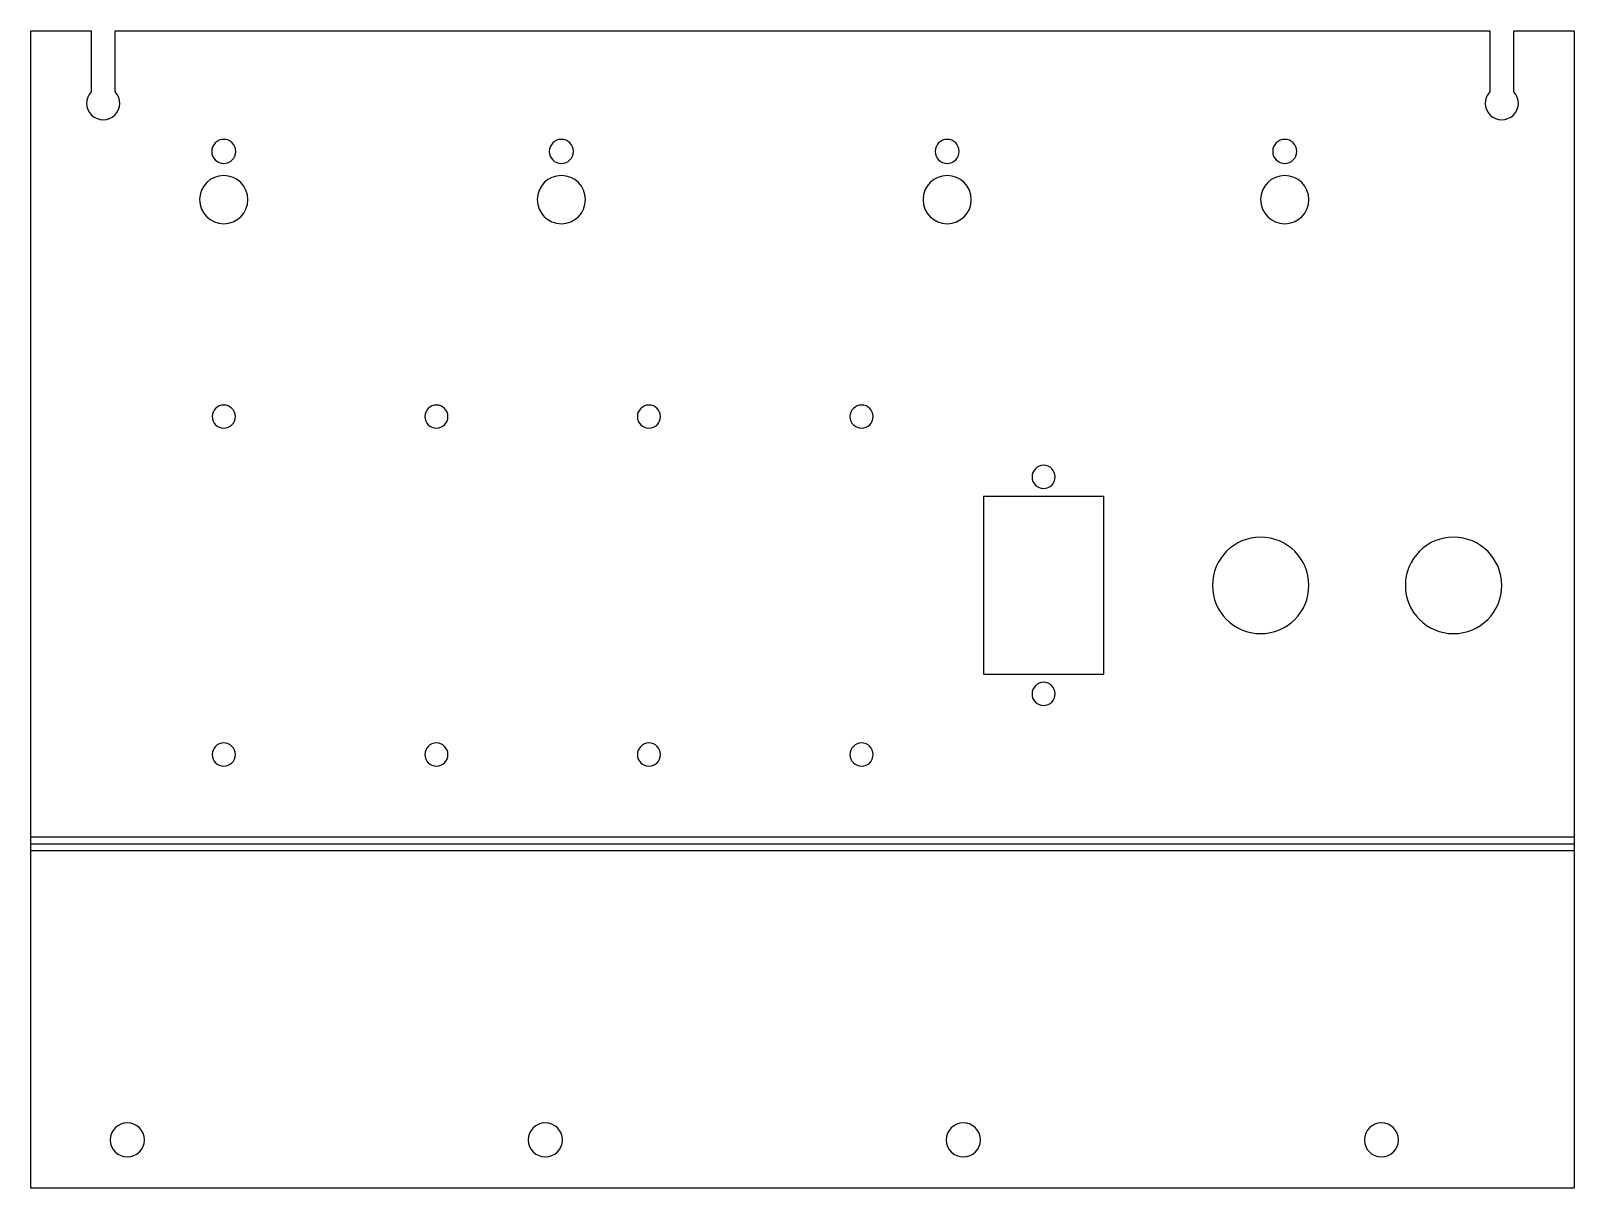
# Model space of a CAD drawing. Header units: inches. Extents: x 0 to 8, y 0 to 6.
import ezdxf

# ---------------------------------------------------------------- set-up
doc = ezdxf.new("R2010")
doc.units = ezdxf.units.IN

msp = doc.modelspace()

# ---------------------------------------------------------------- linework, layer by layer
at = {"layer": 'BEND'}
msp.add_line((0, 1.7853), (8, 1.7853), dxfattribs=at)
at = {"layer": 'BEND_EXTENT'}
for p, q in [((0, 1.8206), (8, 1.8206)), ((0, 1.75), (8, 1.75))]:
    msp.add_line(p, q, dxfattribs=at)
at = {"layer": 'INTERIOR_PROFILES'}
msp.add_lwpolyline([(5.5625, 2.6641), (5.5625, 3.5859), (4.9375, 3.5859), (4.9375, 2.6641)], close=True, dxfattribs=at)
at = {"layer": 'INTERIOR_PROFILES', "extrusion": (0, 0, -1)}
for centre, radius in [((-1, 5.375), 0.0625), ((-2.75, 5.375), 0.0625), ((-4.75, 5.375), 0.0625), ((-6.5, 5.375), 0.0625), ((-1, 5.125), 0.125), ((-2.75, 5.125), 0.125), ((-4.75, 5.125), 0.125), ((-6.5, 5.125), 0.125), ((-1, 4), 0.06), ((-2.102, 4), 0.06), ((-3.204, 4), 0.06), ((-4.306, 4), 0.06), ((-5.25, 3.6875), 0.06), ((-6.375, 3.125), 0.25), ((-7.375, 3.125), 0.25), ((-5.25, 2.5625), 0.06), ((-1, 2.248), 0.06), ((-2.102, 2.248), 0.06), ((-3.204, 2.248), 0.06), ((-4.306, 2.248), 0.06), ((-0.5, 0.25), 0.0885), ((-2.667, 0.25), 0.0885), ((-4.834, 0.25), 0.0885), ((-7.001, 0.25), 0.0885)]:
    msp.add_circle(centre, radius, dxfattribs=at)
at = {"layer": 'OUTER_PROFILES'}
msp.add_lwpolyline([(0, 6), (0.3125, 6), (0.3125, 5.684, 2.318729), (0.4375, 5.684), (0.4375, 6), (7.5625, 6), (7.5625, 5.684, 2.318729), (7.6875, 5.684), (7.6875, 6), (8, 6), (8, 0), (0, 0)], format="xyb", close=True, dxfattribs=at)

doc.saveas('drawing.dxf')
